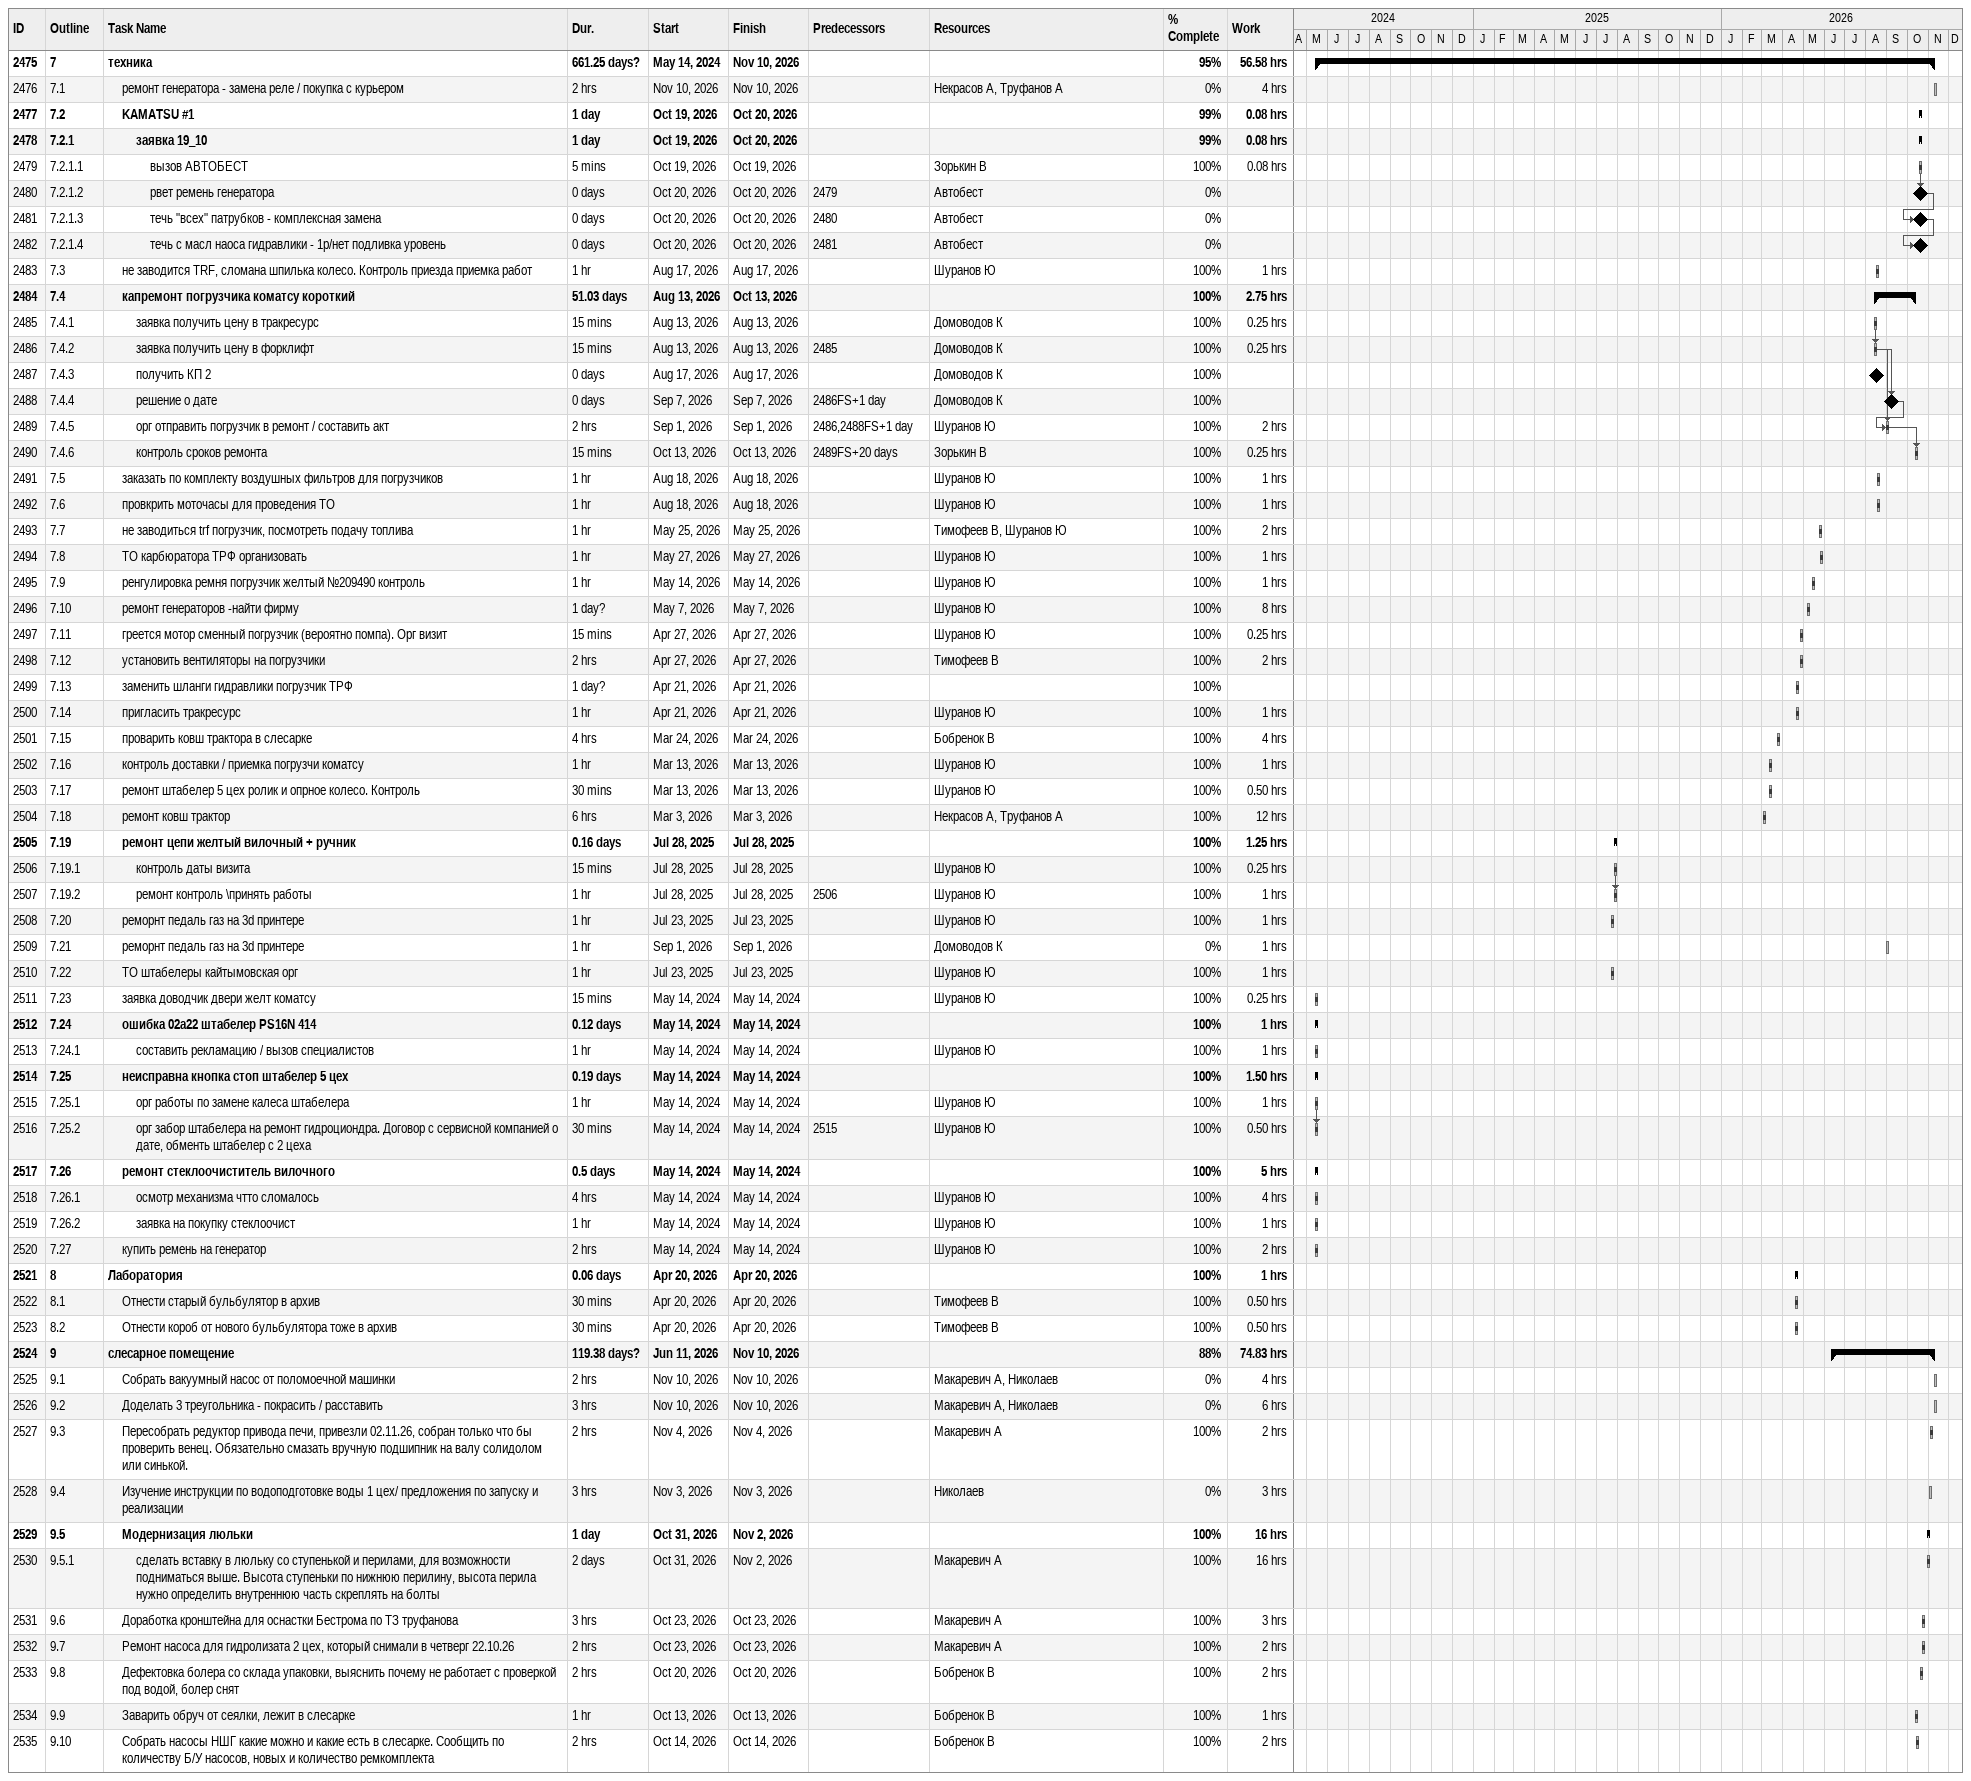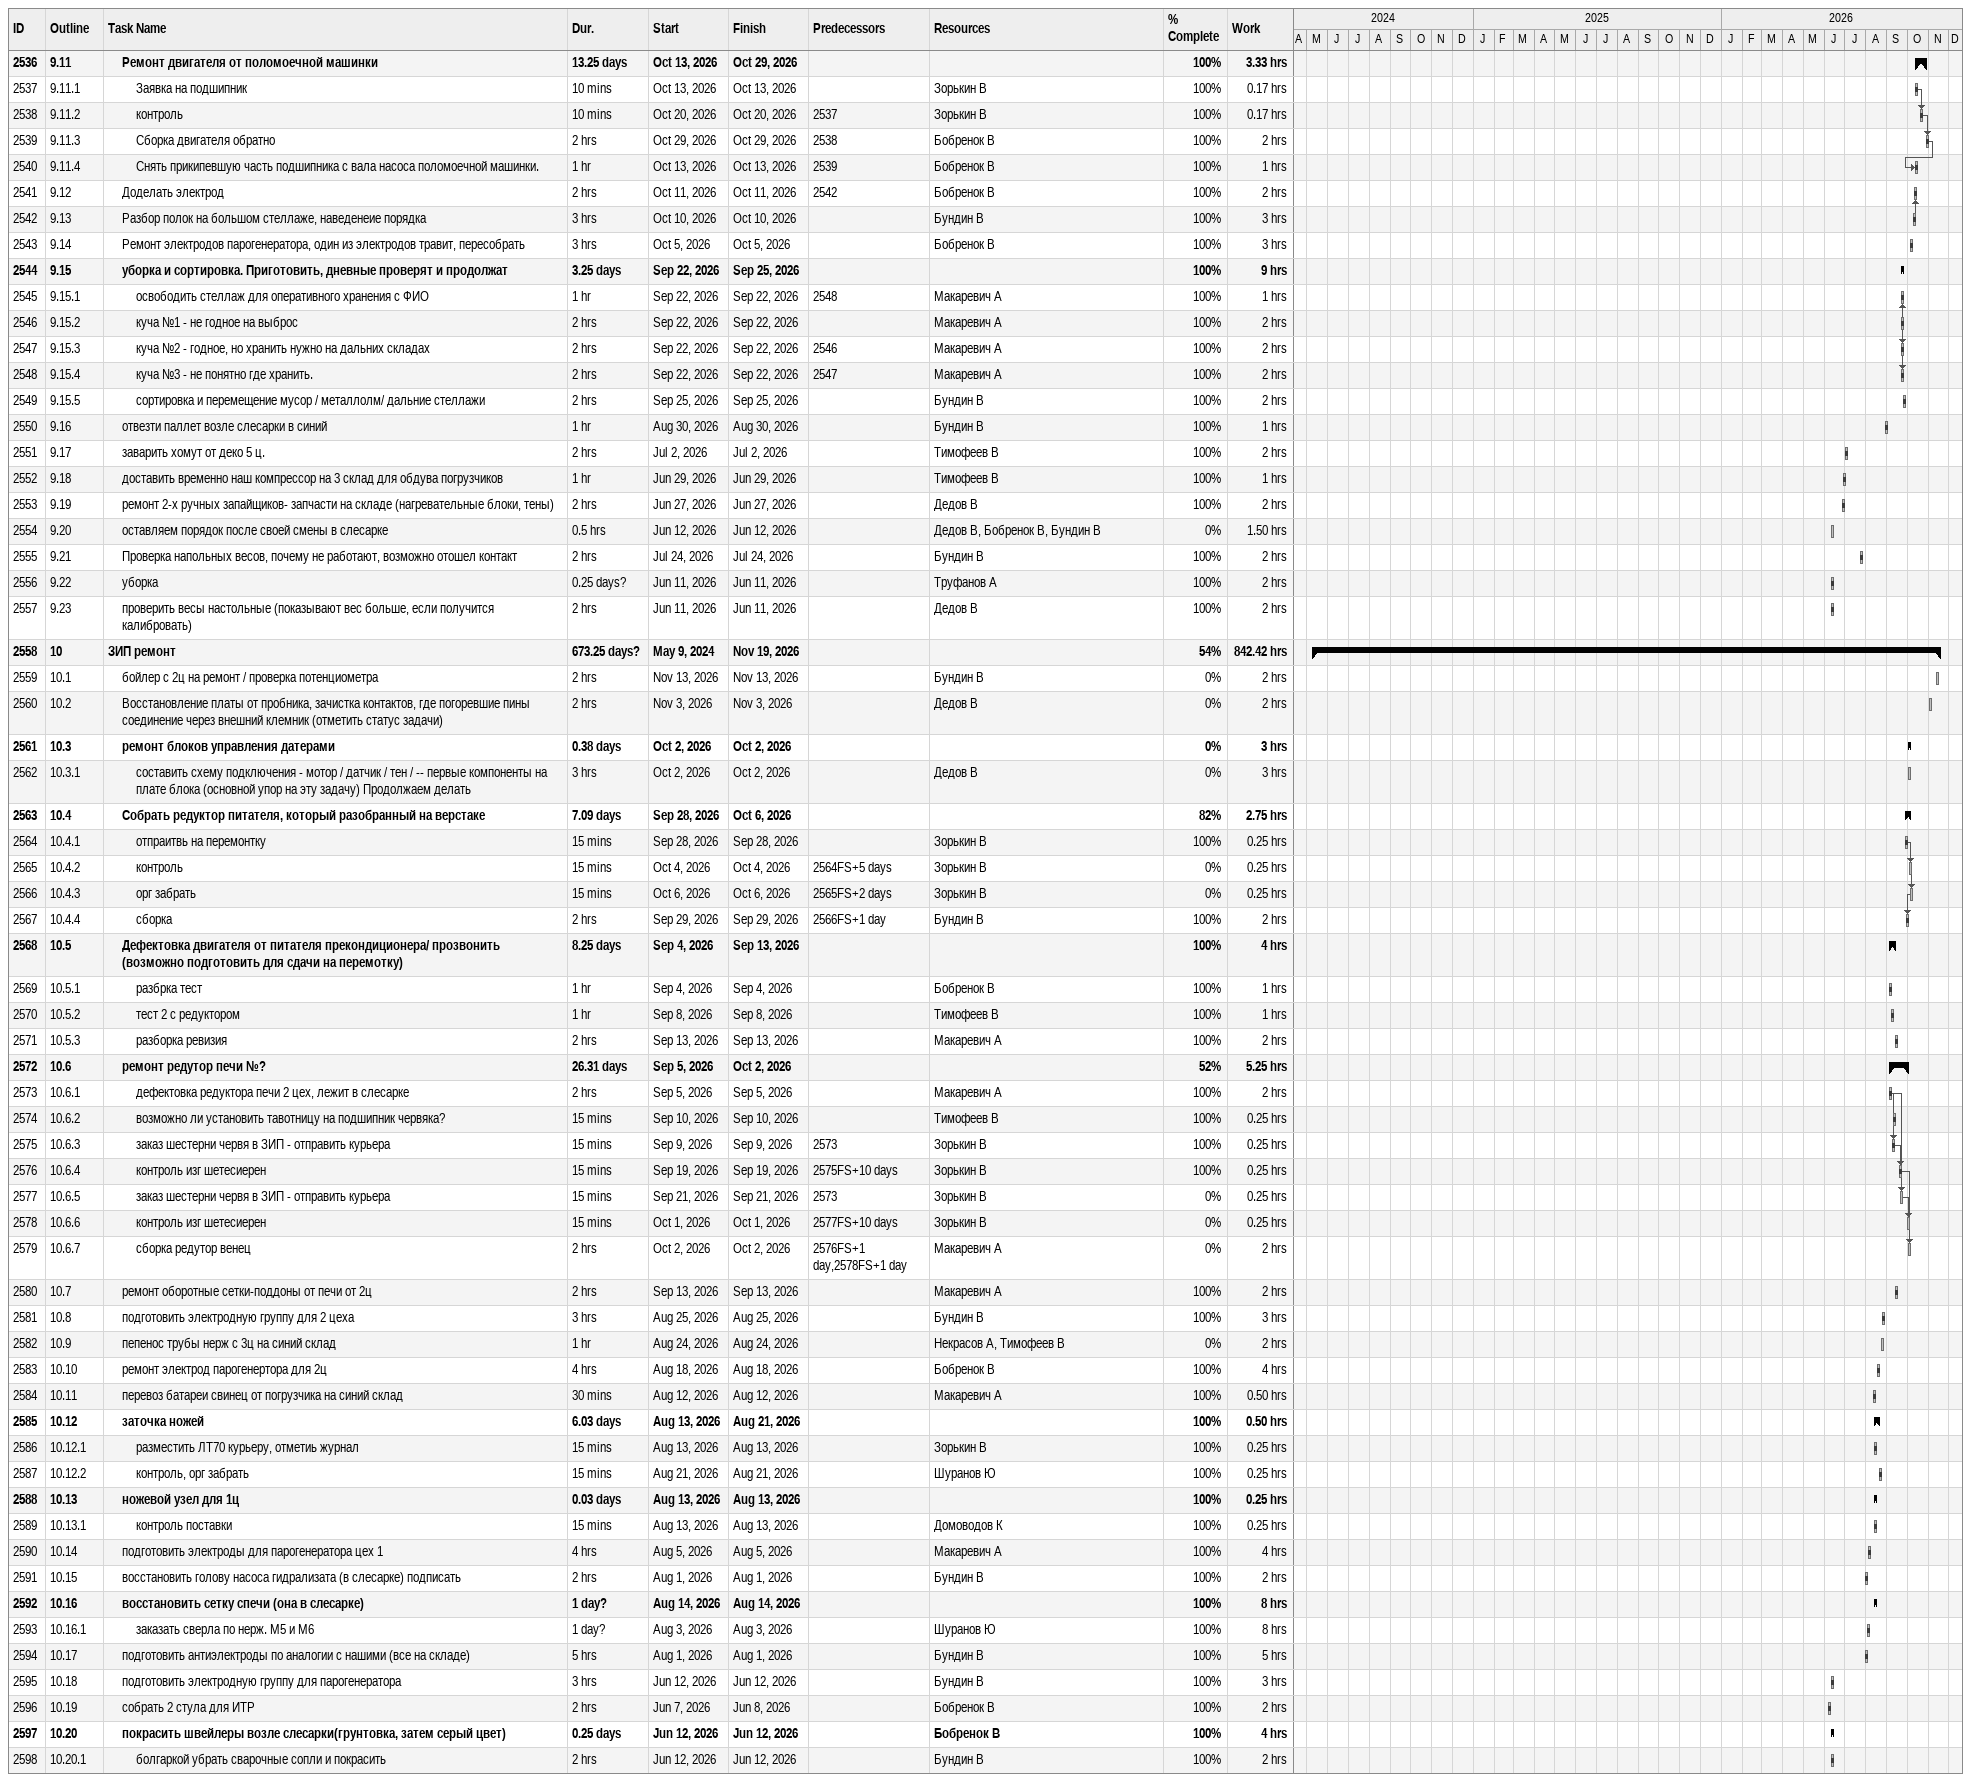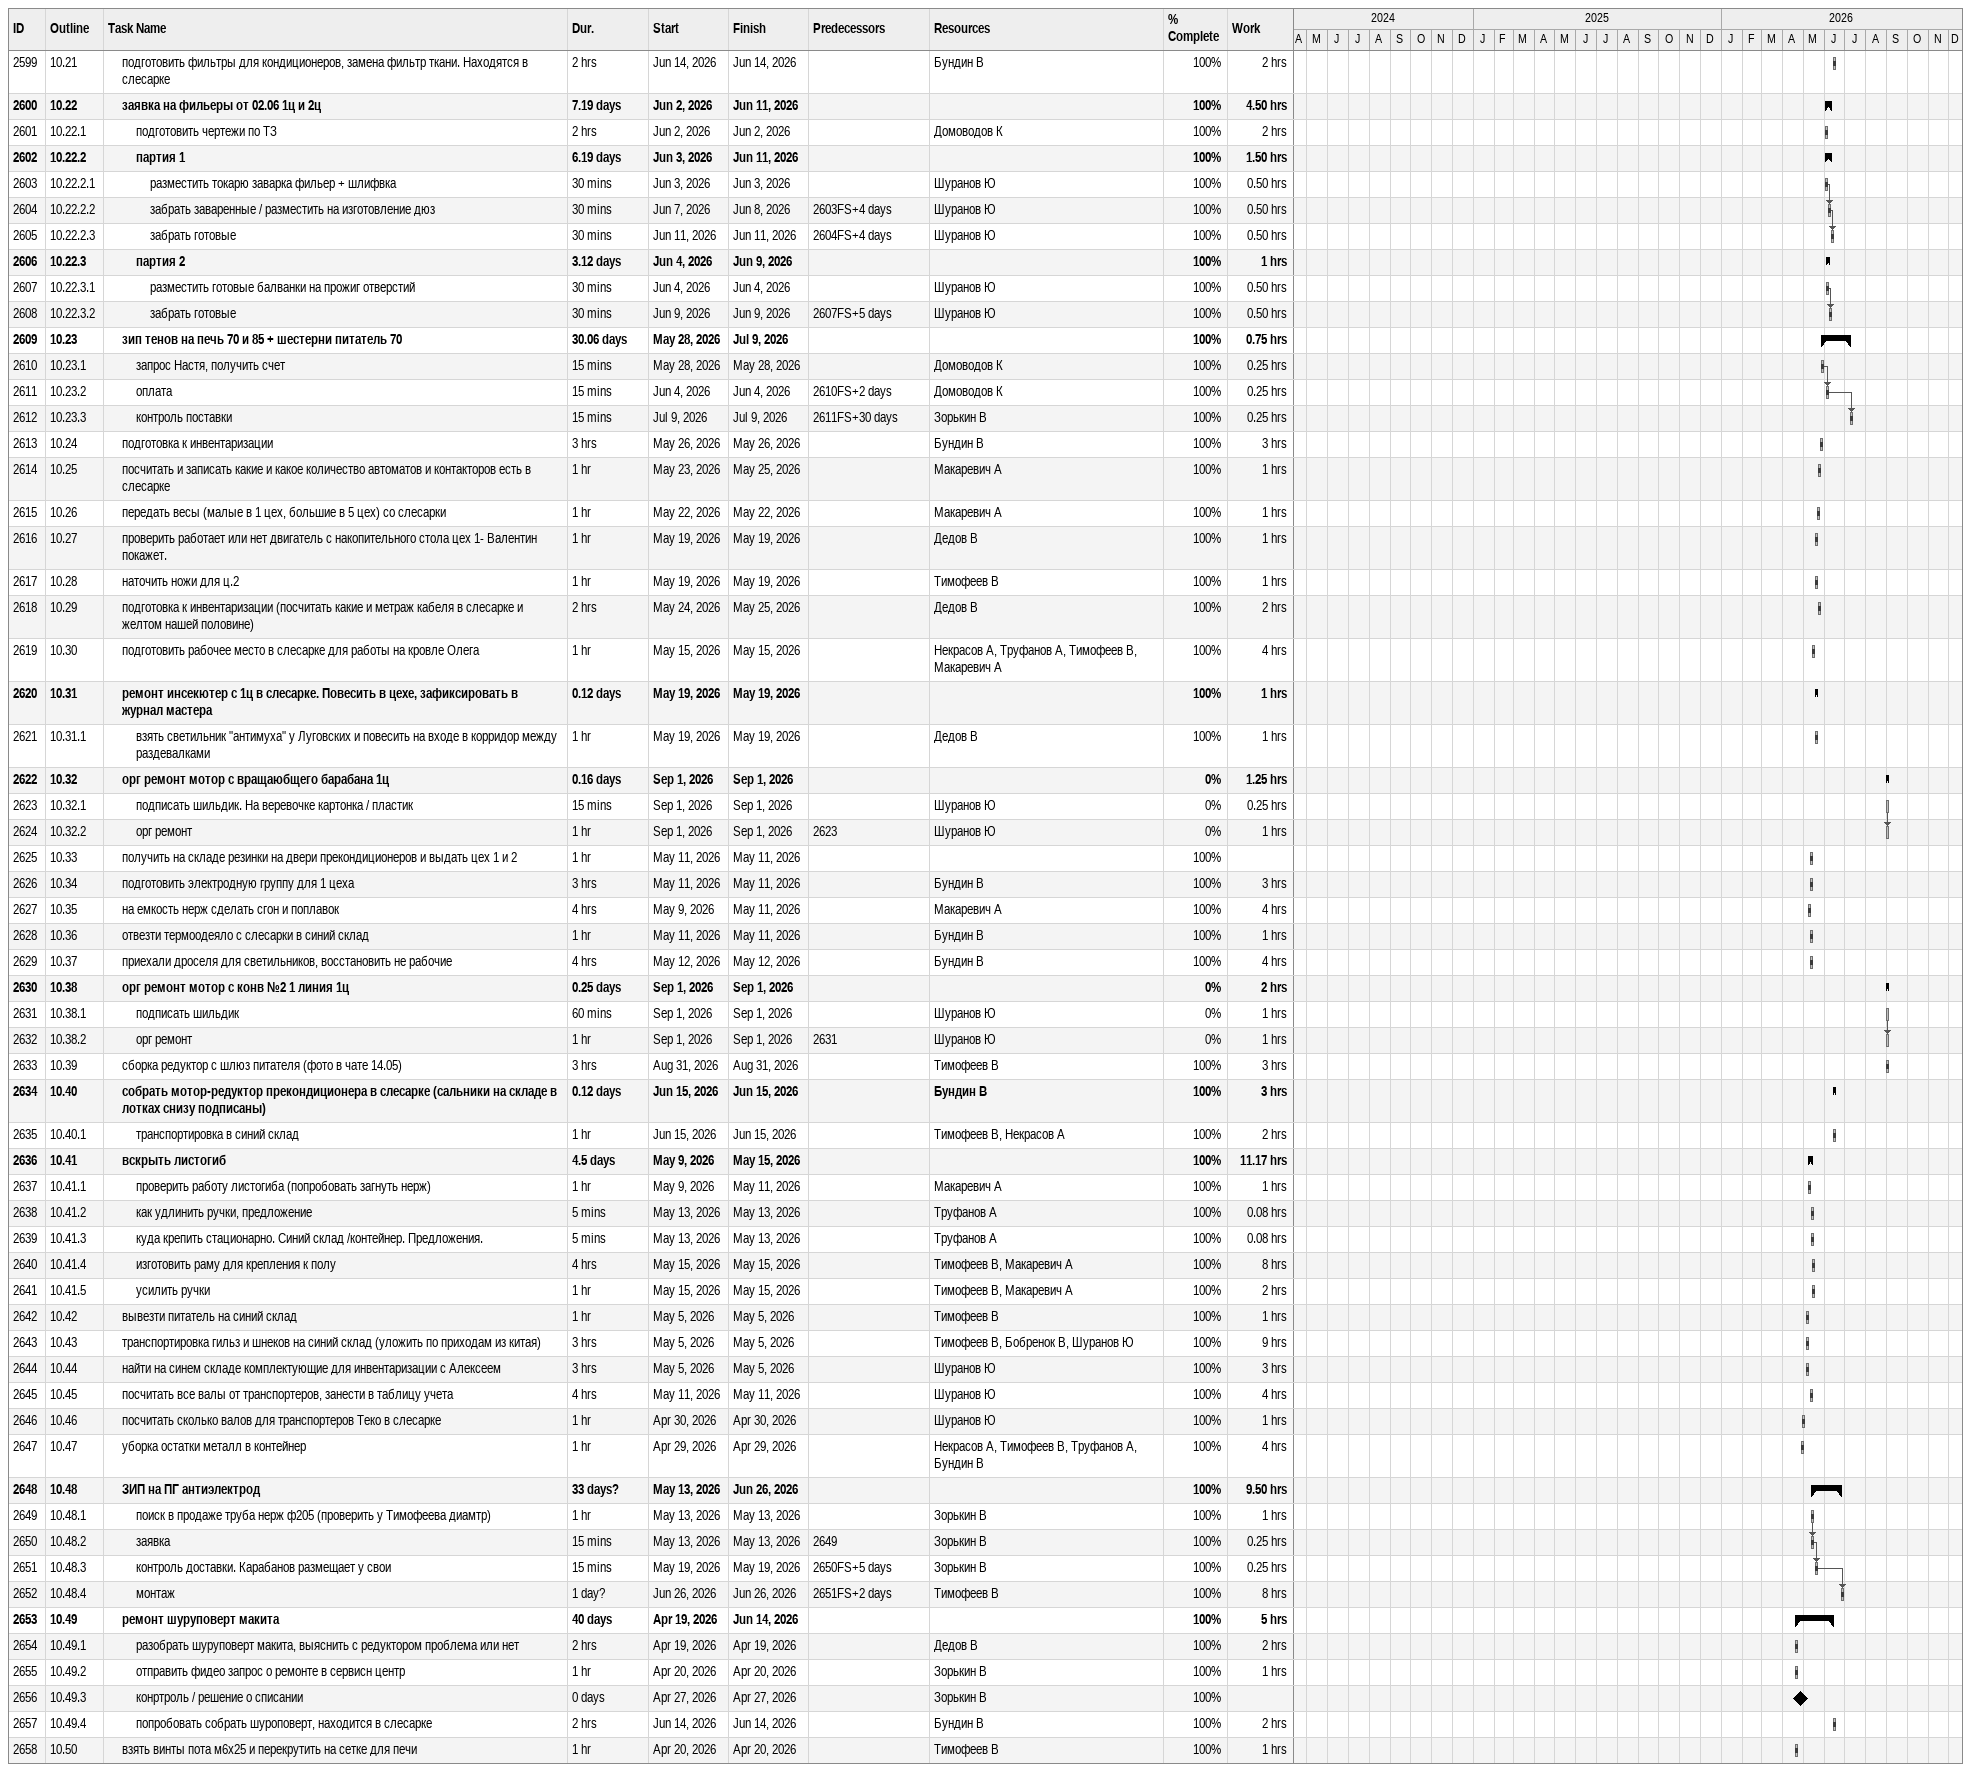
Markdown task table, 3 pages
| ID | WBS | Task | Duration | Start | Finish | Predecessors | Resources | % complete | Work (h) |
|---|---|---|---|---|---|---|---|---|---|
| 2475 | 7 | **техника** | 661.25d? | 2024-05-14 | 2026-11-10 |  |  | 95 | 56.58 |
| 2476 | 7.1 | ремонт генератора - замена реле / покупка с курьером | 2h | 2026-11-10 | 2026-11-10 |  | Некрасов А, Труфанов А | 0 | 4 |
| 2477 | 7.2 | **KAMATSU #1** | 1d | 2026-10-19 | 2026-10-20 |  |  | 99 | 0.08 |
| 2478 | 7.2.1 | **заявка 19_10** | 1d | 2026-10-19 | 2026-10-20 |  |  | 99 | 0.08 |
| 2479 | 7.2.1.1 | вызов АВТОБЕСТ | 5min | 2026-10-19 | 2026-10-19 |  | Зорькин В | 100 | 0.08 |
| 2480 | 7.2.1.2 | рвет ремень генератора | 0d | 2026-10-20 | 2026-10-20 | 2479 | Автобест | 0 |  |
| 2481 | 7.2.1.3 | течь "всех" патрубков - комплексная замена | 0d | 2026-10-20 | 2026-10-20 | 2480 | Автобест | 0 |  |
| 2482 | 7.2.1.4 | течь с масл наоса гидравлики - 1р/нет подливка уровень | 0d | 2026-10-20 | 2026-10-20 | 2481 | Автобест | 0 |  |
| 2483 | 7.3 | не заводится TRF, сломана шпилька колесо. Контроль приезда приемка работ | 1h | 2026-08-17 | 2026-08-17 |  | Шуранов Ю | 100 | 1 |
| 2484 | 7.4 | **капремонт погрузчика коматсу короткий** | 51.03d | 2026-08-13 | 2026-10-13 |  |  | 100 | 2.75 |
| 2485 | 7.4.1 | заявка получить цену в тракресурс | 15min | 2026-08-13 | 2026-08-13 |  | Домоводов К | 100 | 0.25 |
| 2486 | 7.4.2 | заявка получить цену в форклифт | 15min | 2026-08-13 | 2026-08-13 | 2485 | Домоводов К | 100 | 0.25 |
| 2487 | 7.4.3 | получить КП 2 | 0d | 2026-08-17 | 2026-08-17 |  | Домоводов К | 100 |  |
| 2488 | 7.4.4 | решение о дате | 0d | 2026-09-07 | 2026-09-07 | 2486FS+1d | Домоводов К | 100 |  |
| 2489 | 7.4.5 | орг отправить погрузчик в ремонт / составить акт | 2h | 2026-09-01 | 2026-09-01 | 2486, 2488FS+1d | Шуранов Ю | 100 | 2 |
| 2490 | 7.4.6 | контроль сроков ремонта | 15min | 2026-10-13 | 2026-10-13 | 2489FS+20d | Зорькин В | 100 | 0.25 |
| 2491 | 7.5 | заказать по комплекту воздушных фильтров для погрузчиков | 1h | 2026-08-18 | 2026-08-18 |  | Шуранов Ю | 100 | 1 |
| 2492 | 7.6 | провкрить моточасы для проведения ТО | 1h | 2026-08-18 | 2026-08-18 |  | Шуранов Ю | 100 | 1 |
| 2493 | 7.7 | не заводиться trf погрузчик, посмотреть подачу топлива | 1h | 2026-05-25 | 2026-05-25 |  | Тимофеев В, Шуранов Ю | 100 | 2 |
| 2494 | 7.8 | ТО карбюратора ТРФ организовать | 1h | 2026-05-27 | 2026-05-27 |  | Шуранов Ю | 100 | 1 |
| 2495 | 7.9 | ренгулировка ремня погрузчик желтый №209490 контроль | 1h | 2026-05-14 | 2026-05-14 |  | Шуранов Ю | 100 | 1 |
| 2496 | 7.10 | ремонт генераторов -найти фирму | 1d? | 2026-05-07 | 2026-05-07 |  | Шуранов Ю | 100 | 8 |
| 2497 | 7.11 | греется мотор сменный погрузчик (вероятно помпа). Орг визит | 15min | 2026-04-27 | 2026-04-27 |  | Шуранов Ю | 100 | 0.25 |
| 2498 | 7.12 | установить вентиляторы на погрузчики | 2h | 2026-04-27 | 2026-04-27 |  | Тимофеев В | 100 | 2 |
| 2499 | 7.13 | заменить шланги гидравлики погрузчик ТРФ | 1d? | 2026-04-21 | 2026-04-21 |  |  | 100 |  |
| 2500 | 7.14 | пригласить тракресурс | 1h | 2026-04-21 | 2026-04-21 |  | Шуранов Ю | 100 | 1 |
| 2501 | 7.15 | проварить ковш трактора в слесарке | 4h | 2026-03-24 | 2026-03-24 |  | Бобренок В | 100 | 4 |
| 2502 | 7.16 | контроль доставки / приемка погрузчи коматсу | 1h | 2026-03-13 | 2026-03-13 |  | Шуранов Ю | 100 | 1 |
| 2503 | 7.17 | ремонт штабелер 5 цех ролик и опрное колесо. Контроль | 30min | 2026-03-13 | 2026-03-13 |  | Шуранов Ю | 100 | 0.50 |
| 2504 | 7.18 | ремонт ковш трактор | 6h | 2026-03-03 | 2026-03-03 |  | Некрасов А, Труфанов А | 100 | 12 |
| 2505 | 7.19 | **ремонт цепи желтый вилочный + ручник** | 0.16d | 2025-07-28 | 2025-07-28 |  |  | 100 | 1.25 |
| 2506 | 7.19.1 | контроль даты визита | 15min | 2025-07-28 | 2025-07-28 |  | Шуранов Ю | 100 | 0.25 |
| 2507 | 7.19.2 | ремонт контроль \принять работы | 1h | 2025-07-28 | 2025-07-28 | 2506 | Шуранов Ю | 100 | 1 |
| 2508 | 7.20 | реморнт педаль газ на 3d принтере | 1h | 2025-07-23 | 2025-07-23 |  | Шуранов Ю | 100 | 1 |
| 2509 | 7.21 | реморнт педаль газ на 3d принтере | 1h | 2026-09-01 | 2026-09-01 |  | Домоводов К | 0 | 1 |
| 2510 | 7.22 | ТО штабелеры кайтымовская орг | 1h | 2025-07-23 | 2025-07-23 |  | Шуранов Ю | 100 | 1 |
| 2511 | 7.23 | заявка доводчик двери желт коматсу | 15min | 2024-05-14 | 2024-05-14 |  | Шуранов Ю | 100 | 0.25 |
| 2512 | 7.24 | **ошибка 02а22 штабелер PS16N 414** | 0.12d | 2024-05-14 | 2024-05-14 |  |  | 100 | 1 |
| 2513 | 7.24.1 | составить рекламацию / вызов специалистов | 1h | 2024-05-14 | 2024-05-14 |  | Шуранов Ю | 100 | 1 |
| 2514 | 7.25 | **неисправна кнопка стоп штабелер 5 цех** | 0.19d | 2024-05-14 | 2024-05-14 |  |  | 100 | 1.50 |
| 2515 | 7.25.1 | орг работы по замене калеса штабелера | 1h | 2024-05-14 | 2024-05-14 |  | Шуранов Ю | 100 | 1 |
| 2516 | 7.25.2 | орг забор штабелера на ремонт гидроциондра. Договор с сервисной компанией о дате, обменть штабелер с 2 цеха | 30min | 2024-05-14 | 2024-05-14 | 2515 | Шуранов Ю | 100 | 0.50 |
| 2517 | 7.26 | **ремонт стеклоочиститель вилочного** | 0.5d | 2024-05-14 | 2024-05-14 |  |  | 100 | 5 |
| 2518 | 7.26.1 | осмотр механизма чтто сломалось | 4h | 2024-05-14 | 2024-05-14 |  | Шуранов Ю | 100 | 4 |
| 2519 | 7.26.2 | заявка на покупку стеклоочист | 1h | 2024-05-14 | 2024-05-14 |  | Шуранов Ю | 100 | 1 |
| 2520 | 7.27 | купить ремень на генератор | 2h | 2024-05-14 | 2024-05-14 |  | Шуранов Ю | 100 | 2 |
| 2521 | 8 | **Лаборатория** | 0.06d | 2026-04-20 | 2026-04-20 |  |  | 100 | 1 |
| 2522 | 8.1 | Отнести старый бульбулятор в архив | 30min | 2026-04-20 | 2026-04-20 |  | Тимофеев В | 100 | 0.50 |
| 2523 | 8.2 | Отнести короб от нового бульбулятора тоже в архив | 30min | 2026-04-20 | 2026-04-20 |  | Тимофеев В | 100 | 0.50 |
| 2524 | 9 | **слесарное помещение** | 119.38d? | 2026-06-11 | 2026-11-10 |  |  | 88 | 74.83 |
| 2525 | 9.1 | Собрать вакуумный насос от поломоечной машинки | 2h | 2026-11-10 | 2026-11-10 |  | Макаревич А, Николаев | 0 | 4 |
| 2526 | 9.2 | Доделать 3 треугольника - покрасить / расставить | 3h | 2026-11-10 | 2026-11-10 |  | Макаревич А, Николаев | 0 | 6 |
| 2527 | 9.3 | Пересобрать редуктор привода печи, привезли 02.11.26, собран только что бы проверить венец. Обязательно смазать вручную подшипник на валу солидолом или синькой. | 2h | 2026-11-04 | 2026-11-04 |  | Макаревич А | 100 | 2 |
| 2528 | 9.4 | Изучение инструкции по водоподготовке воды 1 цех/ предложения по запуску и реализации | 3h | 2026-11-03 | 2026-11-03 |  | Николаев | 0 | 3 |
| 2529 | 9.5 | **Модернизация люльки** | 1d | 2026-10-31 | 2026-11-02 |  |  | 100 | 16 |
| 2530 | 9.5.1 | сделать вставку в люльку со ступенькой и перилами, для возможности подниматься выше. Высота ступеньки по нижнюю перилину, высота перила нужно определить внутреннюю часть скреплять на болты | 2d | 2026-10-31 | 2026-11-02 |  | Макаревич А | 100 | 16 |
| 2531 | 9.6 | Доработка кронштейна для оснастки Бестрома по ТЗ труфанова | 3h | 2026-10-23 | 2026-10-23 |  | Макаревич А | 100 | 3 |
| 2532 | 9.7 | Ремонт насоса для гидролизата 2 цех, который снимали в четверг 22.10.26 | 2h | 2026-10-23 | 2026-10-23 |  | Макаревич А | 100 | 2 |
| 2533 | 9.8 | Дефектовка болера со склада упаковки, выяснить почему не работает с проверкой под водой, болер снят | 2h | 2026-10-20 | 2026-10-20 |  | Бобренок В | 100 | 2 |
| 2534 | 9.9 | Заварить обруч от сеялки, лежит в слесарке | 1h | 2026-10-13 | 2026-10-13 |  | Бобренок В | 100 | 1 |
| 2535 | 9.10 | Собрать насосы НШГ какие можно и какие есть в слесарке. Сообщить по количеству Б/У насосов, новых и количество ремкомплекта | 2h | 2026-10-14 | 2026-10-14 |  | Бобренок В | 100 | 2 |
| 2536 | 9.11 | **Ремонт двигателя от поломоечной машинки** | 13.25d | 2026-10-13 | 2026-10-29 |  |  | 100 | 3.33 |
| 2537 | 9.11.1 | Заявка на подшипник | 10min | 2026-10-13 | 2026-10-13 |  | Зорькин В | 100 | 0.17 |
| 2538 | 9.11.2 | контроль | 10min | 2026-10-20 | 2026-10-20 | 2537 | Зорькин В | 100 | 0.17 |
| 2539 | 9.11.3 | Сборка двигателя обратно | 2h | 2026-10-29 | 2026-10-29 | 2538 | Бобренок В | 100 | 2 |
| 2540 | 9.11.4 | Снять прикипевшую часть подшипника с вала насоса поломоечной машинки. | 1h | 2026-10-13 | 2026-10-13 | 2539 | Бобренок В | 100 | 1 |
| 2541 | 9.12 | Доделать электрод | 2h | 2026-10-11 | 2026-10-11 | 2542 | Бобренок В | 100 | 2 |
| 2542 | 9.13 | Разбор полок на большом стеллаже, наведенеие порядка | 3h | 2026-10-10 | 2026-10-10 |  | Бундин В | 100 | 3 |
| 2543 | 9.14 | Ремонт электродов парогенератора, один из электродов травит, пересобрать | 3h | 2026-10-05 | 2026-10-05 |  | Бобренок В | 100 | 3 |
| 2544 | 9.15 | **уборка и сортировка. Приготовить, дневные проверят и продолжат** | 3.25d | 2026-09-22 | 2026-09-25 |  |  | 100 | 9 |
| 2545 | 9.15.1 | освободить стеллаж для оперативного хранения с ФИО | 1h | 2026-09-22 | 2026-09-22 | 2548 | Макаревич А | 100 | 1 |
| 2546 | 9.15.2 | куча №1 - не годное на выброс | 2h | 2026-09-22 | 2026-09-22 |  | Макаревич А | 100 | 2 |
| 2547 | 9.15.3 | куча №2 - годное, но хранить нужно на дальних складах | 2h | 2026-09-22 | 2026-09-22 | 2546 | Макаревич А | 100 | 2 |
| 2548 | 9.15.4 | куча №3 - не понятно где хранить. | 2h | 2026-09-22 | 2026-09-22 | 2547 | Макаревич А | 100 | 2 |
| 2549 | 9.15.5 | сортировка и перемещение мусор / металлолм/ дальние стеллажи | 2h | 2026-09-25 | 2026-09-25 |  | Бундин В | 100 | 2 |
| 2550 | 9.16 | отвезти паллет возле слесарки в синий | 1h | 2026-08-30 | 2026-08-30 |  | Бундин В | 100 | 1 |
| 2551 | 9.17 | заварить хомут от деко 5 ц. | 2h | 2026-07-02 | 2026-07-02 |  | Тимофеев В | 100 | 2 |
| 2552 | 9.18 | доставить временно наш компрессор на 3 склад для обдува погрузчиков | 1h | 2026-06-29 | 2026-06-29 |  | Тимофеев В | 100 | 1 |
| 2553 | 9.19 | ремонт 2-х ручных запайщиков- запчасти на складе (нагревательные блоки, тены) | 2h | 2026-06-27 | 2026-06-27 |  | Дедов В | 100 | 2 |
| 2554 | 9.20 | оставляем порядок после своей смены в слесарке | 0.5h | 2026-06-12 | 2026-06-12 |  | Дедов В, Бобренок В, Бундин В | 0 | 1.50 |
| 2555 | 9.21 | Проверка напольных весов, почему не работают, возможно отошел контакт | 2h | 2026-07-24 | 2026-07-24 |  | Бундин В | 100 | 2 |
| 2556 | 9.22 | уборка | 0.25d? | 2026-06-11 | 2026-06-11 |  | Труфанов А | 100 | 2 |
| 2557 | 9.23 | проверить весы настольные (показывают вес больше, если получится калибровать) | 2h | 2026-06-11 | 2026-06-11 |  | Дедов В | 100 | 2 |
| 2558 | 10 | **ЗИП ремонт** | 673.25d? | 2024-05-09 | 2026-11-19 |  |  | 54 | 842.42 |
| 2559 | 10.1 | бойлер с 2ц на ремонт / проверка потенциометра | 2h | 2026-11-13 | 2026-11-13 |  | Бундин В | 0 | 2 |
| 2560 | 10.2 | Восстановление платы от пробника, зачистка контактов, где погоревшие пины соединение через внешний клемник (отметить статус задачи) | 2h | 2026-11-03 | 2026-11-03 |  | Дедов В | 0 | 2 |
| 2561 | 10.3 | **ремонт блоков управления датерами** | 0.38d | 2026-10-02 | 2026-10-02 |  |  | 0 | 3 |
| 2562 | 10.3.1 | составить схему подключения - мотор / датчик / тен / -- первые компоненты на плате блока (основной упор на эту задачу) Продолжаем делать | 3h | 2026-10-02 | 2026-10-02 |  | Дедов В | 0 | 3 |
| 2563 | 10.4 | **Собрать редуктор питателя, который разобранный на верстаке** | 7.09d | 2026-09-28 | 2026-10-06 |  |  | 82 | 2.75 |
| 2564 | 10.4.1 | отпраитвь на перемонтку | 15min | 2026-09-28 | 2026-09-28 |  | Зорькин В | 100 | 0.25 |
| 2565 | 10.4.2 | контроль | 15min | 2026-10-04 | 2026-10-04 | 2564FS+5d | Зорькин В | 0 | 0.25 |
| 2566 | 10.4.3 | орг забрать | 15min | 2026-10-06 | 2026-10-06 | 2565FS+2d | Зорькин В | 0 | 0.25 |
| 2567 | 10.4.4 | сборка | 2h | 2026-09-29 | 2026-09-29 | 2566FS+1d | Бундин В | 100 | 2 |
| 2568 | 10.5 | **Дефектовка двигателя от питателя прекондиционера/ прозвонить (возможно подготовить для сдачи на перемотку)** | 8.25d | 2026-09-04 | 2026-09-13 |  |  | 100 | 4 |
| 2569 | 10.5.1 | разбрка тест | 1h | 2026-09-04 | 2026-09-04 |  | Бобренок В | 100 | 1 |
| 2570 | 10.5.2 | тест 2 с редуктором | 1h | 2026-09-08 | 2026-09-08 |  | Тимофеев В | 100 | 1 |
| 2571 | 10.5.3 | разборка ревизия | 2h | 2026-09-13 | 2026-09-13 |  | Макаревич А | 100 | 2 |
| 2572 | 10.6 | **ремонт редутор печи №?** | 26.31d | 2026-09-05 | 2026-10-02 |  |  | 52 | 5.25 |
| 2573 | 10.6.1 | дефектовка редуктора печи 2 цех, лежит в слесарке | 2h | 2026-09-05 | 2026-09-05 |  | Макаревич А | 100 | 2 |
| 2574 | 10.6.2 | возможно ли установить тавотницу на подшипник червяка? | 15min | 2026-09-10 | 2026-09-10 |  | Тимофеев В | 100 | 0.25 |
| 2575 | 10.6.3 | заказ шестерни червя в ЗИП - отправить курьера | 15min | 2026-09-09 | 2026-09-09 | 2573 | Зорькин В | 100 | 0.25 |
| 2576 | 10.6.4 | контроль изг шетесиерен | 15min | 2026-09-19 | 2026-09-19 | 2575FS+10d | Зорькин В | 100 | 0.25 |
| 2577 | 10.6.5 | заказ шестерни червя в ЗИП - отправить курьера | 15min | 2026-09-21 | 2026-09-21 | 2573 | Зорькин В | 0 | 0.25 |
| 2578 | 10.6.6 | контроль изг шетесиерен | 15min | 2026-10-01 | 2026-10-01 | 2577FS+10d | Зорькин В | 0 | 0.25 |
| 2579 | 10.6.7 | сборка редутор венец | 2h | 2026-10-02 | 2026-10-02 | 2576FS+1d, 2578FS+1d | Макаревич А | 0 | 2 |
| 2580 | 10.7 | ремонт оборотные сетки-поддоны от печи от 2ц | 2h | 2026-09-13 | 2026-09-13 |  | Макаревич А | 100 | 2 |
| 2581 | 10.8 | подготовить электродную группу для 2 цеха | 3h | 2026-08-25 | 2026-08-25 |  | Бундин В | 100 | 3 |
| 2582 | 10.9 | пепенос трубы нерж с 3ц на синий склад | 1h | 2026-08-24 | 2026-08-24 |  | Некрасов А, Тимофеев В | 0 | 2 |
| 2583 | 10.10 | ремонт электрод парогенертора для 2ц | 4h | 2026-08-18 | 2026-08-18 |  | Бобренок В | 100 | 4 |
| 2584 | 10.11 | перевоз батареи свинец от погрузчика на синий склад | 30min | 2026-08-12 | 2026-08-12 |  | Макаревич А | 100 | 0.50 |
| 2585 | 10.12 | **заточка ножей** | 6.03d | 2026-08-13 | 2026-08-21 |  |  | 100 | 0.50 |
| 2586 | 10.12.1 | разместить ЛТ70 курьеру, отметиь журнал | 15min | 2026-08-13 | 2026-08-13 |  | Зорькин В | 100 | 0.25 |
| 2587 | 10.12.2 | контроль, орг забрать | 15min | 2026-08-21 | 2026-08-21 |  | Шуранов Ю | 100 | 0.25 |
| 2588 | 10.13 | **ножевой узел для 1ц** | 0.03d | 2026-08-13 | 2026-08-13 |  |  | 100 | 0.25 |
| 2589 | 10.13.1 | контроль поставки | 15min | 2026-08-13 | 2026-08-13 |  | Домоводов К | 100 | 0.25 |
| 2590 | 10.14 | подготовить электроды для парогенератора цех 1 | 4h | 2026-08-05 | 2026-08-05 |  | Макаревич А | 100 | 4 |
| 2591 | 10.15 | восстановить голову насоса гидрализата (в слесарке) подписать | 2h | 2026-08-01 | 2026-08-01 |  | Бундин В | 100 | 2 |
| 2592 | 10.16 | **восстановить сетку спечи (она в слесарке)** | 1d? | 2026-08-14 | 2026-08-14 |  |  | 100 | 8 |
| 2593 | 10.16.1 | заказать сверла по нерж. М5 и М6 | 1d? | 2026-08-03 | 2026-08-03 |  | Шуранов Ю | 100 | 8 |
| 2594 | 10.17 | подготовить антиэлектроды по аналогии с нашими (все на складе) | 5h | 2026-08-01 | 2026-08-01 |  | Бундин В | 100 | 5 |
| 2595 | 10.18 | подготовить электродную группу для парогенератора | 3h | 2026-06-12 | 2026-06-12 |  | Бундин В | 100 | 3 |
| 2596 | 10.19 | собрать 2 стула для ИТР | 2h | 2026-06-07 | 2026-06-08 |  | Бобренок В | 100 | 2 |
| 2597 | 10.20 | **покрасить швейлеры возле слесарки(грунтовка, затем серый цвет)** | 0.25d | 2026-06-12 | 2026-06-12 |  | Бобренок В | 100 | 4 |
| 2598 | 10.20.1 | болгаркой убрать сварочные сопли и покрасить | 2h | 2026-06-12 | 2026-06-12 |  | Бундин В | 100 | 2 |
| 2599 | 10.21 | подготовить фильтры для кондиционеров, замена фильтр ткани. Находятся в слесарке | 2h | 2026-06-14 | 2026-06-14 |  | Бундин В | 100 | 2 |
| 2600 | 10.22 | **заявка на фильеры от 02.06 1ц и 2ц** | 7.19d | 2026-06-02 | 2026-06-11 |  |  | 100 | 4.50 |
| 2601 | 10.22.1 | подготовить чертежи по ТЗ | 2h | 2026-06-02 | 2026-06-02 |  | Домоводов К | 100 | 2 |
| 2602 | 10.22.2 | **партия 1** | 6.19d | 2026-06-03 | 2026-06-11 |  |  | 100 | 1.50 |
| 2603 | 10.22.2.1 | разместить токарю заварка фильер + шлифвка | 30min | 2026-06-03 | 2026-06-03 |  | Шуранов Ю | 100 | 0.50 |
| 2604 | 10.22.2.2 | забрать заваренные / разместить на изготовление дюз | 30min | 2026-06-07 | 2026-06-08 | 2603FS+4d | Шуранов Ю | 100 | 0.50 |
| 2605 | 10.22.2.3 | забрать готовые | 30min | 2026-06-11 | 2026-06-11 | 2604FS+4d | Шуранов Ю | 100 | 0.50 |
| 2606 | 10.22.3 | **партия 2** | 3.12d | 2026-06-04 | 2026-06-09 |  |  | 100 | 1 |
| 2607 | 10.22.3.1 | разместить готовые балванки на прожиг отверстий | 30min | 2026-06-04 | 2026-06-04 |  | Шуранов Ю | 100 | 0.50 |
| 2608 | 10.22.3.2 | забрать готовые | 30min | 2026-06-09 | 2026-06-09 | 2607FS+5d | Шуранов Ю | 100 | 0.50 |
| 2609 | 10.23 | **зип тенов на печь 70 и 85 + шестерни питатель 70** | 30.06d | 2026-05-28 | 2026-07-09 |  |  | 100 | 0.75 |
| 2610 | 10.23.1 | запрос Настя, получить счет | 15min | 2026-05-28 | 2026-05-28 |  | Домоводов К | 100 | 0.25 |
| 2611 | 10.23.2 | оплата | 15min | 2026-06-04 | 2026-06-04 | 2610FS+2d | Домоводов К | 100 | 0.25 |
| 2612 | 10.23.3 | контроль поставки | 15min | 2026-07-09 | 2026-07-09 | 2611FS+30d | Зорькин В | 100 | 0.25 |
| 2613 | 10.24 | подготовка к инвентаризации | 3h | 2026-05-26 | 2026-05-26 |  | Бундин В | 100 | 3 |
| 2614 | 10.25 | посчитать и записать какие и какое количество автоматов и контакторов есть в слесарке | 1h | 2026-05-23 | 2026-05-25 |  | Макаревич А | 100 | 1 |
| 2615 | 10.26 | передать весы (малые в 1 цех, большие в 5 цех) со слесарки | 1h | 2026-05-22 | 2026-05-22 |  | Макаревич А | 100 | 1 |
| 2616 | 10.27 | проверить работает или нет двигатель с накопительного стола цех 1- Валентин покажет. | 1h | 2026-05-19 | 2026-05-19 |  | Дедов В | 100 | 1 |
| 2617 | 10.28 | наточить ножи для ц.2 | 1h | 2026-05-19 | 2026-05-19 |  | Тимофеев В | 100 | 1 |
| 2618 | 10.29 | подготовка к инвентаризации (посчитать какие и метраж кабеля в слесарке и желтом нашей половине) | 2h | 2026-05-24 | 2026-05-25 |  | Дедов В | 100 | 2 |
| 2619 | 10.30 | подготовить рабочее место в слесарке для работы на кровле Олега | 1h | 2026-05-15 | 2026-05-15 |  | Некрасов А, Труфанов А, Тимофеев В, Макаревич А | 100 | 4 |
| 2620 | 10.31 | **ремонт инсекютер с 1ц в слесарке. Повесить в цехе, зафиксировать в журнал мастера** | 0.12d | 2026-05-19 | 2026-05-19 |  |  | 100 | 1 |
| 2621 | 10.31.1 | взять светильник "антимуха" у Луговских и повесить на входе в корридор между раздевалками | 1h | 2026-05-19 | 2026-05-19 |  | Дедов В | 100 | 1 |
| 2622 | 10.32 | **орг ремонт мотор с вращаюбщего барабана 1ц** | 0.16d | 2026-09-01 | 2026-09-01 |  |  | 0 | 1.25 |
| 2623 | 10.32.1 | подписать шильдик. На веревочке картонка / пластик | 15min | 2026-09-01 | 2026-09-01 |  | Шуранов Ю | 0 | 0.25 |
| 2624 | 10.32.2 | орг ремонт | 1h | 2026-09-01 | 2026-09-01 | 2623 | Шуранов Ю | 0 | 1 |
| 2625 | 10.33 | получить на складе резинки на двери прекондиционеров и выдать цех 1 и 2 | 1h | 2026-05-11 | 2026-05-11 |  |  | 100 |  |
| 2626 | 10.34 | подготовить электродную группу для 1 цеха | 3h | 2026-05-11 | 2026-05-11 |  | Бундин В | 100 | 3 |
| 2627 | 10.35 | на емкость нерж сделать сгон и поплавок | 4h | 2026-05-09 | 2026-05-11 |  | Макаревич А | 100 | 4 |
| 2628 | 10.36 | отвезти термоодеяло с слесарки в синий склад | 1h | 2026-05-11 | 2026-05-11 |  | Бундин В | 100 | 1 |
| 2629 | 10.37 | приехали дроселя для светильников, восстановить не рабочие | 4h | 2026-05-12 | 2026-05-12 |  | Бундин В | 100 | 4 |
| 2630 | 10.38 | **орг ремонт мотор с конв №2 1 линия 1ц** | 0.25d | 2026-09-01 | 2026-09-01 |  |  | 0 | 2 |
| 2631 | 10.38.1 | подписать шильдик | 60min | 2026-09-01 | 2026-09-01 |  | Шуранов Ю | 0 | 1 |
| 2632 | 10.38.2 | орг ремонт | 1h | 2026-09-01 | 2026-09-01 | 2631 | Шуранов Ю | 0 | 1 |
| 2633 | 10.39 | сборка редуктор с шлюз питателя (фото в чате 14.05) | 3h | 2026-08-31 | 2026-08-31 |  | Тимофеев В | 100 | 3 |
| 2634 | 10.40 | **собрать мотор-редуктор прекондиционера в слесарке (сальники на складе в лотках снизу подписаны)** | 0.12d | 2026-06-15 | 2026-06-15 |  | Бундин В | 100 | 3 |
| 2635 | 10.40.1 | транспортировка в синий склад | 1h | 2026-06-15 | 2026-06-15 |  | Тимофеев В, Некрасов А | 100 | 2 |
| 2636 | 10.41 | **вскрыть листогиб** | 4.5d | 2026-05-09 | 2026-05-15 |  |  | 100 | 11.17 |
| 2637 | 10.41.1 | проверить работу листогиба (попробовать загнуть нерж) | 1h | 2026-05-09 | 2026-05-11 |  | Макаревич А | 100 | 1 |
| 2638 | 10.41.2 | как удлинить ручки, предложение | 5min | 2026-05-13 | 2026-05-13 |  | Труфанов А | 100 | 0.08 |
| 2639 | 10.41.3 | куда крепить стационарно. Синий склад /контейнер. Предложения. | 5min | 2026-05-13 | 2026-05-13 |  | Труфанов А | 100 | 0.08 |
| 2640 | 10.41.4 | изготовить раму для крепления к полу | 4h | 2026-05-15 | 2026-05-15 |  | Тимофеев В, Макаревич А | 100 | 8 |
| 2641 | 10.41.5 | усилить ручки | 1h | 2026-05-15 | 2026-05-15 |  | Тимофеев В, Макаревич А | 100 | 2 |
| 2642 | 10.42 | вывезти питатель на синий склад | 1h | 2026-05-05 | 2026-05-05 |  | Тимофеев В | 100 | 1 |
| 2643 | 10.43 | транспортировка гильз и шнеков на синий склад (уложить по приходам из китая) | 3h | 2026-05-05 | 2026-05-05 |  | Тимофеев В, Бобренок В, Шуранов Ю | 100 | 9 |
| 2644 | 10.44 | найти на синем складе комплектующие для инвентаризации с Алексеем | 3h | 2026-05-05 | 2026-05-05 |  | Шуранов Ю | 100 | 3 |
| 2645 | 10.45 | посчитать все валы от транспортеров, занести в таблицу учета | 4h | 2026-05-11 | 2026-05-11 |  | Шуранов Ю | 100 | 4 |
| 2646 | 10.46 | посчитать сколько валов для транспортеров Теко в слесарке | 1h | 2026-04-30 | 2026-04-30 |  | Шуранов Ю | 100 | 1 |
| 2647 | 10.47 | уборка остатки металл в контейнер | 1h | 2026-04-29 | 2026-04-29 |  | Некрасов А, Тимофеев В, Труфанов А, Бундин В | 100 | 4 |
| 2648 | 10.48 | **ЗИП на ПГ антиэлектрод** | 33d? | 2026-05-13 | 2026-06-26 |  |  | 100 | 9.50 |
| 2649 | 10.48.1 | поиск в продаже труба нерж ф205 (проверить у Тимофеева диамтр) | 1h | 2026-05-13 | 2026-05-13 |  | Зорькин В | 100 | 1 |
| 2650 | 10.48.2 | заявка | 15min | 2026-05-13 | 2026-05-13 | 2649 | Зорькин В | 100 | 0.25 |
| 2651 | 10.48.3 | контроль доставки. Карабанов размещает у свои | 15min | 2026-05-19 | 2026-05-19 | 2650FS+5d | Зорькин В | 100 | 0.25 |
| 2652 | 10.48.4 | монтаж | 1d? | 2026-06-26 | 2026-06-26 | 2651FS+2d | Тимофеев В | 100 | 8 |
| 2653 | 10.49 | **ремонт шуруповерт макита** | 40d | 2026-04-19 | 2026-06-14 |  |  | 100 | 5 |
| 2654 | 10.49.1 | разобрать шуруповерт макита, выяснить с редуктором проблема или нет | 2h | 2026-04-19 | 2026-04-19 |  | Дедов В | 100 | 2 |
| 2655 | 10.49.2 | отправить фидео запрос о ремонте в сервисн центр | 1h | 2026-04-20 | 2026-04-20 |  | Зорькин В | 100 | 1 |
| 2656 | 10.49.3 | конртроль / решение о списании | 0d | 2026-04-27 | 2026-04-27 |  | Зорькин В | 100 |  |
| 2657 | 10.49.4 | попробовать собрать шуроповерт, находится в слесарке | 2h | 2026-06-14 | 2026-06-14 |  | Бундин В | 100 | 2 |
| 2658 | 10.50 | взять винты пота м6х25 и перекрутить на сетке для печи | 1h | 2026-04-20 | 2026-04-20 |  | Тимофеев В | 100 | 1 |
